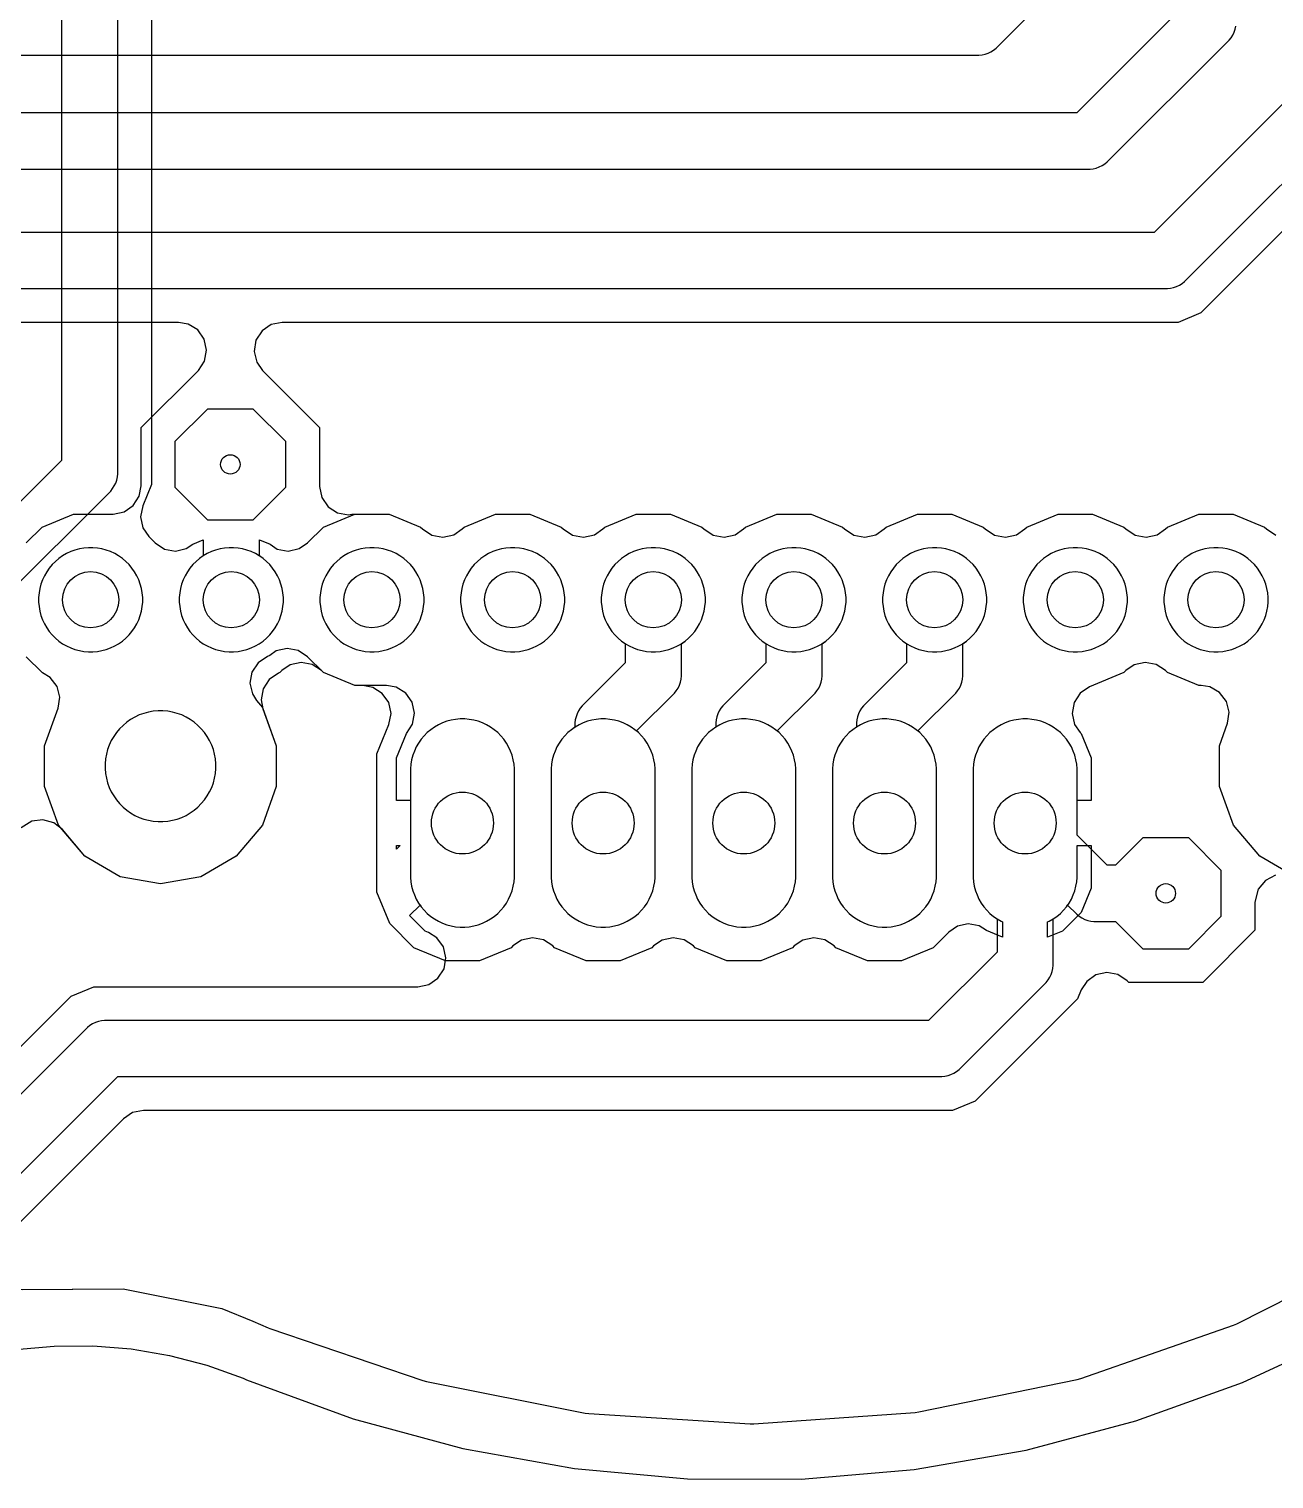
# Model space of a CAD drawing. Header units: millimetres. Extents: x 0 to 84, y 0 to 54.2.
# Drawn here: x 29 to 51.48, y 7.2 to 33.39 of the extents above; entities that cross this region are included whole.
import ezdxf

# ---------------------------------------------------------------- set-up
doc = ezdxf.new("R2010")
doc.units = ezdxf.units.MM

msp = doc.modelspace()

# ---------------------------------------------------------------- linework, layer by layer
at = {"layer": '16_copper'}
for points in [[(26.269, 32.918), (46.155, 32.918), (46.212, 32.925), (46.267, 32.937), (46.321, 32.956), (46.373, 32.981), (46.421, 33.011), (46.465, 33.047), (47.597, 34.179)], [(49.784, 33.738), (47.923, 31.877), (26.895, 31.877)], [(27.134, 30.861), (48.162, 30.861), (48.218, 30.867), (48.274, 30.88), (48.328, 30.899), (48.379, 30.924), (48.427, 30.954), (48.472, 30.99), (50.671, 33.189), (50.707, 33.234), (50.737, 33.282), (50.762, 33.333), (50.781, 33.387), (50.794, 33.443)], [(52.451, 32.849), (49.32, 29.718), (27.911, 29.718)], [(28.15, 28.702), (49.559, 28.702), (49.615, 28.708), (49.671, 28.721), (49.725, 28.74), (49.776, 28.765), (49.824, 28.795), (49.869, 28.831), (53.338, 32.3)], [(53.906, 32.006), (50.163, 28.263), (49.752, 28.092), (33.576, 28.092), (33.378, 28.052), (33.211, 27.938), (33.102, 27.768), (33.069, 27.568), (33.115, 27.371), (33.217, 27.225), (34.249, 26.194), (34.249, 25.127), (34.289, 24.929), (34.403, 24.762), (34.573, 24.653), (34.773, 24.619), (34.83, 24.631), (35.505, 24.631), (36.074, 24.396), (36.107, 24.362), (36.276, 24.251), (36.474, 24.214), (36.672, 24.257), (36.826, 24.362), (36.859, 24.396), (37.428, 24.631), (38.045, 24.631), (38.614, 24.396), (38.647, 24.362), (38.816, 24.251), (39.014, 24.214), (39.212, 24.257), (39.366, 24.362), (39.399, 24.396), (39.968, 24.631), (40.585, 24.631), (41.154, 24.396), (41.187, 24.362), (41.356, 24.251), (41.554, 24.214), (41.752, 24.257), (41.906, 24.362), (41.939, 24.396), (42.508, 24.631), (43.125, 24.631), (43.694, 24.396), (43.727, 24.362), (43.896, 24.251), (44.094, 24.214), (44.292, 24.257), (44.446, 24.362), (44.479, 24.396), (45.048, 24.631), (45.665, 24.631), (46.234, 24.396), (46.267, 24.362), (46.436, 24.251), (46.634, 24.214), (46.832, 24.257), (46.986, 24.362), (47.019, 24.396), (47.588, 24.631), (48.205, 24.631), (48.774, 24.396), (48.807, 24.362), (48.976, 24.251), (49.174, 24.214), (49.372, 24.257), (49.526, 24.362), (49.559, 24.396), (50.128, 24.631), (50.745, 24.631), (51.314, 24.396), (51.347, 24.362), (51.516, 24.251)], [(28.954, 24.111), (29.239, 24.396), (29.808, 24.631), (30.521, 24.631), (30.72, 24.672), (30.886, 24.786), (30.995, 24.956), (31.029, 25.139), (31.029, 26.194), (32.061, 27.225), (32.173, 27.394), (32.21, 27.592), (32.166, 27.79), (32.049, 27.955), (31.877, 28.061), (31.702, 28.092), (28.613, 28.092)], [(25.266, 11.426), (29.764, 15.924), (30.175, 16.094), (36.023, 16.094), (36.222, 16.135), (36.388, 16.249), (36.497, 16.419), (36.531, 16.618), (36.485, 16.815), (36.365, 16.978), (36.218, 17.072), (36.154, 17.098), (35.875, 17.377), (36.064, 17.566), (36.084, 17.538), (36.136, 17.475), (36.194, 17.417), (36.257, 17.364), (36.325, 17.317), (36.396, 17.276), (36.47, 17.241), (36.547, 17.213), (36.626, 17.192), (36.707, 17.178), (36.789, 17.17), (36.871, 17.17), (36.953, 17.178), (37.034, 17.192), (37.113, 17.213), (37.19, 17.241), (37.264, 17.276), (37.335, 17.317), (37.403, 17.364), (37.466, 17.417), (37.524, 17.475), (37.576, 17.538), (37.623, 17.605), (37.664, 17.676), (37.699, 17.75), (37.727, 17.827), (37.748, 17.907), (37.763, 17.987), (37.77, 18.069), (37.77, 20.031), (37.763, 20.113), (37.748, 20.193), (37.727, 20.273), (37.699, 20.35), (37.664, 20.424), (37.623, 20.495), (37.576, 20.562), (37.524, 20.625), (37.466, 20.683), (37.403, 20.736), (37.335, 20.783), (37.264, 20.824), (37.19, 20.859), (37.113, 20.887), (37.034, 20.908), (36.953, 20.922), (36.871, 20.93), (36.789, 20.93), (36.707, 20.922), (36.626, 20.908), (36.547, 20.887), (36.47, 20.859), (36.396, 20.824), (36.325, 20.783), (36.257, 20.736), (36.194, 20.683), (36.136, 20.625), (36.084, 20.562), (36.037, 20.495), (35.996, 20.424), (35.961, 20.35), (35.933, 20.273), (35.912, 20.193), (35.897, 20.113), (35.89, 20.031), (35.89, 19.456), (35.636, 19.456), (35.636, 20.227), (35.818, 20.667), (35.929, 20.834), (35.966, 21.033), (35.923, 21.23), (35.806, 21.395), (35.634, 21.501), (35.458, 21.533), (34.888, 21.533), (34.319, 21.768), (34.286, 21.802), (34.117, 21.913), (33.918, 21.95), (33.721, 21.907), (33.567, 21.802), (33.534, 21.768), (33.508, 21.758), (33.341, 21.645), (33.23, 21.475), (33.195, 21.276), (33.225, 21.115), (33.469, 20.445), (33.469, 19.707), (33.217, 19.014), (32.743, 18.449), (32.104, 18.08), (31.377, 17.952), (30.65, 18.08), (30.011, 18.449), (29.537, 19.014), (29.285, 19.707), (29.285, 20.445), (29.531, 21.122), (29.561, 21.321), (29.511, 21.517), (29.388, 21.678), (29.248, 21.765), (29.239, 21.768), (28.954, 22.053)], [(25.92, 9.781), (30.608, 14.469), (45.485, 14.469), (45.542, 14.475), (45.598, 14.488), (45.651, 14.507), (45.703, 14.531), (45.751, 14.562), (45.796, 14.597), (47.369, 16.171), (47.405, 16.216), (47.435, 16.264), (47.46, 16.315), (47.479, 16.369), (47.492, 16.425), (47.498, 16.481), (47.498, 17.319), (47.563, 17.364), (47.626, 17.417), (47.684, 17.475), (47.736, 17.538), (47.756, 17.566), (47.921, 17.401), (47.966, 17.365), (48.014, 17.335), (48.065, 17.31), (48.119, 17.291), (48.175, 17.278), (48.231, 17.272), (48.624, 17.272), (49.116, 16.78), (49.944, 16.78), (50.53, 17.366), (50.53, 18.194), (49.944, 18.78), (49.116, 18.78), (48.624, 18.288), (48.47, 18.288), (47.93, 18.829), (47.93, 20.031), (47.923, 20.113), (47.908, 20.193), (47.887, 20.273), (47.859, 20.35), (47.824, 20.424), (47.783, 20.495), (47.736, 20.562), (47.684, 20.625), (47.626, 20.683), (47.563, 20.736), (47.495, 20.783), (47.424, 20.824), (47.35, 20.859), (47.273, 20.887), (47.194, 20.908), (47.113, 20.922), (47.031, 20.93), (46.949, 20.93), (46.867, 20.922), (46.786, 20.908), (46.707, 20.887), (46.63, 20.859), (46.556, 20.824), (46.485, 20.783), (46.417, 20.736), (46.354, 20.683), (46.296, 20.625), (46.244, 20.562), (46.197, 20.495), (46.156, 20.424), (46.121, 20.35), (46.093, 20.273), (46.072, 20.193), (46.057, 20.113), (46.05, 20.031), (46.05, 18.069), (46.057, 17.987), (46.072, 17.907), (46.093, 17.827), (46.121, 17.75), (46.156, 17.676), (46.197, 17.605), (46.244, 17.538), (46.296, 17.475), (46.354, 17.417), (46.417, 17.364), (46.482, 17.319), (46.482, 16.72), (45.246, 15.485), (30.369, 15.485), (30.312, 15.478), (30.256, 15.466), (30.203, 15.447), (30.151, 15.422), (30.103, 15.392), (30.058, 15.356), (25.37, 10.668)], [(51.508, 18.106), (51.329, 18.013), (51.2, 17.858), (51.14, 17.618), (51.14, 17.113), (50.197, 16.17), (48.863, 16.17), (48.832, 16.202), (48.664, 16.313), (48.465, 16.35), (48.267, 16.307), (48.102, 16.19), (48.004, 16.037), (47.937, 15.877), (46.09, 14.029), (45.679, 13.859), (31.071, 13.859), (30.873, 13.819), (30.711, 13.71), (28.492, 11.491)], [(28.855, 10.624), (30.704, 10.635), (32.485, 10.284), (33.042, 10.051), (33.042, 10.051), (33.322, 9.934), (33.354, 9.922), (36.116, 8.979), (36.181, 8.961), (39.045, 8.393), (39.112, 8.384), (42.025, 8.2), (42.093, 8.2), (45.005, 8.404), (45.072, 8.413), (47.931, 9.001), (47.996, 9.019), (50.753, 9.98), (50.815, 10.007), (53.419, 11.325)]]:
    msp.add_lwpolyline(points, dxfattribs=at)
for points in [[(33.639, 25.113), (33.639, 25.941), (33.053, 26.527), (32.225, 26.527), (31.639, 25.941), (31.639, 25.113), (32.225, 24.527), (33.053, 24.527)], [(30.239, 22.149), (30.32, 22.164), (30.399, 22.185), (30.476, 22.213), (30.551, 22.248), (30.622, 22.289), (30.689, 22.336), (30.752, 22.388), (30.81, 22.446), (30.863, 22.509), (30.91, 22.577), (30.951, 22.648), (30.985, 22.722), (31.013, 22.799), (31.035, 22.878), (31.049, 22.959), (31.056, 23.041), (31.056, 23.123), (31.049, 23.205), (31.035, 23.286), (31.013, 23.365), (30.985, 23.442), (30.951, 23.516), (30.91, 23.587), (30.863, 23.655), (30.81, 23.718), (30.752, 23.776), (30.689, 23.828), (30.622, 23.875), (30.551, 23.916), (30.476, 23.951), (30.399, 23.979), (30.32, 24), (30.239, 24.015), (30.157, 24.022), (30.075, 24.022), (29.994, 24.015), (29.913, 24), (29.833, 23.979), (29.756, 23.951), (29.682, 23.916), (29.611, 23.875), (29.544, 23.828), (29.481, 23.776), (29.423, 23.718), (29.37, 23.655), (29.323, 23.587), (29.282, 23.516), (29.247, 23.442), (29.219, 23.365), (29.198, 23.286), (29.184, 23.205), (29.177, 23.123), (29.177, 23.041), (29.184, 22.959), (29.198, 22.878), (29.219, 22.799), (29.247, 22.722), (29.282, 22.648), (29.323, 22.577), (29.37, 22.509), (29.423, 22.446), (29.481, 22.388), (29.544, 22.336), (29.611, 22.289), (29.682, 22.248), (29.756, 22.213), (29.833, 22.185), (29.913, 22.164), (29.994, 22.149), (30.075, 22.142), (30.157, 22.142)], [(32.779, 22.149), (32.86, 22.164), (32.939, 22.185), (33.016, 22.213), (33.091, 22.248), (33.162, 22.289), (33.229, 22.336), (33.292, 22.388), (33.35, 22.446), (33.403, 22.509), (33.45, 22.577), (33.491, 22.648), (33.525, 22.722), (33.553, 22.799), (33.575, 22.878), (33.589, 22.959), (33.596, 23.041), (33.596, 23.123), (33.589, 23.205), (33.575, 23.286), (33.553, 23.365), (33.525, 23.442), (33.491, 23.516), (33.45, 23.587), (33.403, 23.655), (33.35, 23.718), (33.292, 23.776), (33.229, 23.828), (33.162, 23.875), (33.091, 23.916), (33.016, 23.951), (32.939, 23.979), (32.86, 24), (32.779, 24.015), (32.697, 24.022), (32.615, 24.022), (32.534, 24.015), (32.453, 24), (32.373, 23.979), (32.296, 23.951), (32.222, 23.916), (32.151, 23.875), (32.084, 23.828), (32.021, 23.776), (31.963, 23.718), (31.91, 23.655), (31.863, 23.587), (31.822, 23.516), (31.787, 23.442), (31.759, 23.365), (31.738, 23.286), (31.724, 23.205), (31.717, 23.123), (31.717, 23.041), (31.724, 22.959), (31.738, 22.878), (31.759, 22.799), (31.787, 22.722), (31.822, 22.648), (31.863, 22.577), (31.91, 22.509), (31.963, 22.446), (32.021, 22.388), (32.084, 22.336), (32.151, 22.289), (32.222, 22.248), (32.296, 22.213), (32.373, 22.185), (32.453, 22.164), (32.534, 22.149), (32.615, 22.142), (32.697, 22.142)], [(35.319, 22.149), (35.4, 22.164), (35.479, 22.185), (35.556, 22.213), (35.631, 22.248), (35.702, 22.289), (35.769, 22.336), (35.832, 22.388), (35.89, 22.446), (35.943, 22.509), (35.99, 22.577), (36.031, 22.648), (36.065, 22.722), (36.093, 22.799), (36.115, 22.878), (36.129, 22.959), (36.136, 23.041), (36.136, 23.123), (36.129, 23.205), (36.115, 23.286), (36.093, 23.365), (36.065, 23.442), (36.031, 23.516), (35.99, 23.587), (35.943, 23.655), (35.89, 23.718), (35.832, 23.776), (35.769, 23.828), (35.702, 23.875), (35.631, 23.916), (35.556, 23.951), (35.479, 23.979), (35.4, 24), (35.319, 24.015), (35.237, 24.022), (35.155, 24.022), (35.074, 24.015), (34.993, 24), (34.913, 23.979), (34.836, 23.951), (34.762, 23.916), (34.691, 23.875), (34.624, 23.828), (34.561, 23.776), (34.503, 23.718), (34.45, 23.655), (34.403, 23.587), (34.362, 23.516), (34.327, 23.442), (34.299, 23.365), (34.278, 23.286), (34.264, 23.205), (34.257, 23.123), (34.257, 23.041), (34.264, 22.959), (34.278, 22.878), (34.299, 22.799), (34.327, 22.722), (34.362, 22.648), (34.403, 22.577), (34.45, 22.509), (34.503, 22.446), (34.561, 22.388), (34.624, 22.336), (34.691, 22.289), (34.762, 22.248), (34.836, 22.213), (34.913, 22.185), (34.993, 22.164), (35.074, 22.149), (35.155, 22.142), (35.237, 22.142)], [(37.859, 22.149), (37.94, 22.164), (38.019, 22.185), (38.096, 22.213), (38.171, 22.248), (38.242, 22.289), (38.309, 22.336), (38.372, 22.388), (38.43, 22.446), (38.483, 22.509), (38.53, 22.577), (38.571, 22.648), (38.605, 22.722), (38.633, 22.799), (38.655, 22.878), (38.669, 22.959), (38.676, 23.041), (38.676, 23.123), (38.669, 23.205), (38.655, 23.286), (38.633, 23.365), (38.605, 23.442), (38.571, 23.516), (38.53, 23.587), (38.483, 23.655), (38.43, 23.718), (38.372, 23.776), (38.309, 23.828), (38.242, 23.875), (38.171, 23.916), (38.096, 23.951), (38.019, 23.979), (37.94, 24), (37.859, 24.015), (37.777, 24.022), (37.695, 24.022), (37.614, 24.015), (37.533, 24), (37.453, 23.979), (37.376, 23.951), (37.302, 23.916), (37.231, 23.875), (37.164, 23.828), (37.101, 23.776), (37.043, 23.718), (36.99, 23.655), (36.943, 23.587), (36.902, 23.516), (36.867, 23.442), (36.839, 23.365), (36.818, 23.286), (36.804, 23.205), (36.797, 23.123), (36.797, 23.041), (36.804, 22.959), (36.818, 22.878), (36.839, 22.799), (36.867, 22.722), (36.902, 22.648), (36.943, 22.577), (36.99, 22.509), (37.043, 22.446), (37.101, 22.388), (37.164, 22.336), (37.231, 22.289), (37.302, 22.248), (37.376, 22.213), (37.453, 22.185), (37.533, 22.164), (37.614, 22.149), (37.695, 22.142), (37.777, 22.142)], [(40.691, 21.44), (40.722, 21.488), (40.746, 21.54), (40.765, 21.593), (40.778, 21.649), (40.784, 21.706), (40.784, 22.29), (40.849, 22.336), (40.912, 22.388), (40.97, 22.446), (41.023, 22.509), (41.07, 22.577), (41.111, 22.648), (41.145, 22.722), (41.173, 22.799), (41.195, 22.878), (41.209, 22.959), (41.216, 23.041), (41.216, 23.123), (41.209, 23.205), (41.195, 23.286), (41.173, 23.365), (41.145, 23.442), (41.111, 23.516), (41.07, 23.587), (41.023, 23.655), (40.97, 23.718), (40.912, 23.776), (40.849, 23.828), (40.782, 23.875), (40.711, 23.916), (40.636, 23.951), (40.559, 23.979), (40.48, 24), (40.399, 24.015), (40.317, 24.022), (40.235, 24.022), (40.154, 24.015), (40.073, 24), (39.993, 23.979), (39.916, 23.951), (39.842, 23.916), (39.771, 23.875), (39.704, 23.828), (39.641, 23.776), (39.583, 23.718), (39.53, 23.655), (39.483, 23.587), (39.442, 23.516), (39.407, 23.442), (39.379, 23.365), (39.358, 23.286), (39.344, 23.205), (39.337, 23.123), (39.337, 23.041), (39.344, 22.959), (39.358, 22.878), (39.379, 22.799), (39.407, 22.722), (39.442, 22.648), (39.483, 22.577), (39.53, 22.509), (39.583, 22.446), (39.641, 22.388), (39.704, 22.336), (39.768, 22.29), (39.768, 21.945), (38.991, 21.167), (38.955, 21.122), (38.925, 21.074), (38.9, 21.023), (38.881, 20.969), (38.868, 20.913), (38.862, 20.857), (38.862, 20.781), (38.797, 20.736), (38.734, 20.683), (38.676, 20.625), (38.624, 20.562), (38.577, 20.495), (38.536, 20.424), (38.501, 20.35), (38.473, 20.273), (38.452, 20.193), (38.437, 20.113), (38.43, 20.031), (38.43, 18.069), (38.437, 17.987), (38.452, 17.907), (38.473, 17.827), (38.501, 17.75), (38.536, 17.676), (38.577, 17.605), (38.624, 17.538), (38.676, 17.475), (38.734, 17.417), (38.797, 17.364), (38.865, 17.317), (38.936, 17.276), (39.01, 17.241), (39.087, 17.213), (39.166, 17.192), (39.247, 17.178), (39.329, 17.17), (39.411, 17.17), (39.493, 17.178), (39.574, 17.192), (39.653, 17.213), (39.73, 17.241), (39.804, 17.276), (39.875, 17.317), (39.943, 17.364), (40.006, 17.417), (40.064, 17.475), (40.116, 17.538), (40.163, 17.605), (40.204, 17.676), (40.239, 17.75), (40.267, 17.827), (40.288, 17.907), (40.303, 17.987), (40.31, 18.069), (40.31, 20.031), (40.303, 20.113), (40.288, 20.193), (40.267, 20.273), (40.239, 20.35), (40.204, 20.424), (40.163, 20.495), (40.116, 20.562), (40.064, 20.625), (40.006, 20.683), (39.972, 20.712), (40.656, 21.395)], [(43.231, 21.44), (43.262, 21.488), (43.286, 21.54), (43.305, 21.593), (43.318, 21.649), (43.324, 21.706), (43.324, 22.29), (43.389, 22.336), (43.452, 22.388), (43.51, 22.446), (43.563, 22.509), (43.61, 22.577), (43.651, 22.648), (43.685, 22.722), (43.713, 22.799), (43.735, 22.878), (43.749, 22.959), (43.756, 23.041), (43.756, 23.123), (43.749, 23.205), (43.735, 23.286), (43.713, 23.365), (43.685, 23.442), (43.651, 23.516), (43.61, 23.587), (43.563, 23.655), (43.51, 23.718), (43.452, 23.776), (43.389, 23.828), (43.322, 23.875), (43.251, 23.916), (43.176, 23.951), (43.099, 23.979), (43.02, 24), (42.939, 24.015), (42.857, 24.022), (42.775, 24.022), (42.694, 24.015), (42.613, 24), (42.533, 23.979), (42.456, 23.951), (42.382, 23.916), (42.311, 23.875), (42.244, 23.828), (42.181, 23.776), (42.123, 23.718), (42.07, 23.655), (42.023, 23.587), (41.982, 23.516), (41.947, 23.442), (41.919, 23.365), (41.898, 23.286), (41.884, 23.205), (41.877, 23.123), (41.877, 23.041), (41.884, 22.959), (41.898, 22.878), (41.919, 22.799), (41.947, 22.722), (41.982, 22.648), (42.023, 22.577), (42.07, 22.509), (42.123, 22.446), (42.181, 22.388), (42.244, 22.336), (42.308, 22.29), (42.308, 21.945), (41.531, 21.167), (41.495, 21.122), (41.465, 21.074), (41.44, 21.023), (41.421, 20.969), (41.408, 20.913), (41.402, 20.857), (41.402, 20.781), (41.337, 20.736), (41.274, 20.683), (41.216, 20.625), (41.164, 20.562), (41.117, 20.495), (41.076, 20.424), (41.041, 20.35), (41.013, 20.273), (40.992, 20.193), (40.977, 20.113), (40.97, 20.031), (40.97, 18.069), (40.977, 17.987), (40.992, 17.907), (41.013, 17.827), (41.041, 17.75), (41.076, 17.676), (41.117, 17.605), (41.164, 17.538), (41.216, 17.475), (41.274, 17.417), (41.337, 17.364), (41.405, 17.317), (41.476, 17.276), (41.55, 17.241), (41.627, 17.213), (41.706, 17.192), (41.787, 17.178), (41.869, 17.17), (41.951, 17.17), (42.033, 17.178), (42.114, 17.192), (42.193, 17.213), (42.27, 17.241), (42.344, 17.276), (42.415, 17.317), (42.483, 17.364), (42.546, 17.417), (42.604, 17.475), (42.656, 17.538), (42.703, 17.605), (42.744, 17.676), (42.779, 17.75), (42.807, 17.827), (42.828, 17.907), (42.843, 17.987), (42.85, 18.069), (42.85, 20.031), (42.843, 20.113), (42.828, 20.193), (42.807, 20.273), (42.779, 20.35), (42.744, 20.424), (42.703, 20.495), (42.656, 20.562), (42.604, 20.625), (42.546, 20.683), (42.512, 20.712), (43.196, 21.395)], [(45.771, 21.44), (45.802, 21.488), (45.826, 21.54), (45.845, 21.593), (45.858, 21.649), (45.864, 21.706), (45.864, 22.29), (45.929, 22.336), (45.992, 22.388), (46.05, 22.446), (46.103, 22.509), (46.15, 22.577), (46.191, 22.648), (46.225, 22.722), (46.253, 22.799), (46.275, 22.878), (46.289, 22.959), (46.296, 23.041), (46.296, 23.123), (46.289, 23.205), (46.275, 23.286), (46.253, 23.365), (46.225, 23.442), (46.191, 23.516), (46.15, 23.587), (46.103, 23.655), (46.05, 23.718), (45.992, 23.776), (45.929, 23.828), (45.862, 23.875), (45.791, 23.916), (45.716, 23.951), (45.639, 23.979), (45.56, 24), (45.479, 24.015), (45.397, 24.022), (45.315, 24.022), (45.234, 24.015), (45.153, 24), (45.073, 23.979), (44.996, 23.951), (44.922, 23.916), (44.851, 23.875), (44.784, 23.828), (44.721, 23.776), (44.663, 23.718), (44.61, 23.655), (44.563, 23.587), (44.522, 23.516), (44.487, 23.442), (44.459, 23.365), (44.438, 23.286), (44.424, 23.205), (44.417, 23.123), (44.417, 23.041), (44.424, 22.959), (44.438, 22.878), (44.459, 22.799), (44.487, 22.722), (44.522, 22.648), (44.563, 22.577), (44.61, 22.509), (44.663, 22.446), (44.721, 22.388), (44.784, 22.336), (44.848, 22.29), (44.848, 21.945), (44.071, 21.167), (44.035, 21.122), (44.005, 21.074), (43.98, 21.023), (43.961, 20.969), (43.948, 20.913), (43.942, 20.857), (43.942, 20.781), (43.877, 20.736), (43.814, 20.683), (43.756, 20.625), (43.704, 20.562), (43.657, 20.495), (43.616, 20.424), (43.581, 20.35), (43.553, 20.273), (43.532, 20.193), (43.517, 20.113), (43.51, 20.031), (43.51, 18.069), (43.517, 17.987), (43.532, 17.907), (43.553, 17.827), (43.581, 17.75), (43.616, 17.676), (43.657, 17.605), (43.704, 17.538), (43.756, 17.475), (43.814, 17.417), (43.877, 17.364), (43.945, 17.317), (44.016, 17.276), (44.09, 17.241), (44.167, 17.213), (44.246, 17.192), (44.327, 17.178), (44.409, 17.17), (44.491, 17.17), (44.573, 17.178), (44.654, 17.192), (44.733, 17.213), (44.81, 17.241), (44.884, 17.276), (44.955, 17.317), (45.023, 17.364), (45.086, 17.417), (45.144, 17.475), (45.196, 17.538), (45.243, 17.605), (45.284, 17.676), (45.319, 17.75), (45.347, 17.827), (45.368, 17.907), (45.383, 17.987), (45.39, 18.069), (45.39, 20.031), (45.383, 20.113), (45.368, 20.193), (45.347, 20.273), (45.319, 20.35), (45.284, 20.424), (45.243, 20.495), (45.196, 20.562), (45.144, 20.625), (45.086, 20.683), (45.052, 20.712), (45.736, 21.395)], [(48.019, 22.149), (48.1, 22.164), (48.179, 22.185), (48.256, 22.213), (48.331, 22.248), (48.402, 22.289), (48.469, 22.336), (48.532, 22.388), (48.59, 22.446), (48.643, 22.509), (48.69, 22.577), (48.731, 22.648), (48.765, 22.722), (48.793, 22.799), (48.815, 22.878), (48.829, 22.959), (48.836, 23.041), (48.836, 23.123), (48.829, 23.205), (48.815, 23.286), (48.793, 23.365), (48.765, 23.442), (48.731, 23.516), (48.69, 23.587), (48.643, 23.655), (48.59, 23.718), (48.532, 23.776), (48.469, 23.828), (48.402, 23.875), (48.331, 23.916), (48.256, 23.951), (48.179, 23.979), (48.1, 24), (48.019, 24.015), (47.937, 24.022), (47.855, 24.022), (47.774, 24.015), (47.693, 24), (47.613, 23.979), (47.536, 23.951), (47.462, 23.916), (47.391, 23.875), (47.324, 23.828), (47.261, 23.776), (47.203, 23.718), (47.15, 23.655), (47.103, 23.587), (47.062, 23.516), (47.027, 23.442), (46.999, 23.365), (46.978, 23.286), (46.964, 23.205), (46.957, 23.123), (46.957, 23.041), (46.964, 22.959), (46.978, 22.878), (46.999, 22.799), (47.027, 22.722), (47.062, 22.648), (47.103, 22.577), (47.15, 22.509), (47.203, 22.446), (47.261, 22.388), (47.324, 22.336), (47.391, 22.289), (47.462, 22.248), (47.536, 22.213), (47.613, 22.185), (47.693, 22.164), (47.774, 22.149), (47.855, 22.142), (47.937, 22.142)], [(50.559, 22.149), (50.64, 22.164), (50.719, 22.185), (50.796, 22.213), (50.871, 22.248), (50.942, 22.289), (51.009, 22.336), (51.072, 22.388), (51.13, 22.446), (51.183, 22.509), (51.23, 22.577), (51.271, 22.648), (51.305, 22.722), (51.333, 22.799), (51.355, 22.878), (51.369, 22.959), (51.376, 23.041), (51.376, 23.123), (51.369, 23.205), (51.355, 23.286), (51.333, 23.365), (51.305, 23.442), (51.271, 23.516), (51.23, 23.587), (51.183, 23.655), (51.13, 23.718), (51.072, 23.776), (51.009, 23.828), (50.942, 23.875), (50.871, 23.916), (50.796, 23.951), (50.719, 23.979), (50.64, 24), (50.559, 24.015), (50.477, 24.022), (50.395, 24.022), (50.314, 24.015), (50.233, 24), (50.153, 23.979), (50.076, 23.951), (50.002, 23.916), (49.931, 23.875), (49.864, 23.828), (49.801, 23.776), (49.743, 23.718), (49.69, 23.655), (49.643, 23.587), (49.602, 23.516), (49.567, 23.442), (49.539, 23.365), (49.518, 23.286), (49.504, 23.205), (49.497, 23.123), (49.497, 23.041), (49.504, 22.959), (49.518, 22.878), (49.539, 22.799), (49.567, 22.722), (49.602, 22.648), (49.643, 22.577), (49.69, 22.509), (49.743, 22.446), (49.801, 22.388), (49.864, 22.336), (49.931, 22.289), (50.002, 22.248), (50.076, 22.213), (50.153, 22.185), (50.233, 22.164), (50.314, 22.149), (50.395, 22.142), (50.477, 22.142)], [(35.636, 18.575), (35.636, 18.644), (35.705, 18.644)]]:
    msp.add_lwpolyline(points, close=True, dxfattribs=at)
at = {"layer": '1_copper'}
for points in [[(29.591, 34.781), (29.591, 25.596), (27.943, 23.948)], [(28.516, 23.084), (30.478, 25.046), (30.514, 25.091), (30.544, 25.139), (30.569, 25.191), (30.588, 25.244), (30.601, 25.3), (30.607, 25.357), (30.607, 34.781)], [(31.217, 34.318), (31.217, 25.163), (31.056, 24.777), (31.018, 24.578), (31.06, 24.38), (31.167, 24.223), (31.279, 24.111), (31.447, 23.999), (31.646, 23.962), (31.843, 24.006), (31.961, 24.086), (32.148, 24.164), (32.148, 23.874), (32.084, 23.828), (32.021, 23.776), (31.963, 23.718), (31.91, 23.655), (31.863, 23.587), (31.822, 23.516), (31.787, 23.442), (31.759, 23.365), (31.738, 23.286), (31.724, 23.205), (31.717, 23.123), (31.717, 23.041), (31.724, 22.959), (31.738, 22.878), (31.759, 22.799), (31.787, 22.722), (31.822, 22.648), (31.863, 22.577), (31.91, 22.509), (31.963, 22.446), (32.021, 22.388), (32.084, 22.336), (32.151, 22.289), (32.222, 22.248), (32.296, 22.213), (32.373, 22.185), (32.453, 22.164), (32.534, 22.149), (32.615, 22.142), (32.697, 22.142), (32.779, 22.149), (32.86, 22.164), (32.939, 22.185), (33.016, 22.213), (33.091, 22.248), (33.162, 22.289), (33.229, 22.336), (33.292, 22.388), (33.35, 22.446), (33.403, 22.509), (33.45, 22.577), (33.491, 22.648), (33.525, 22.722), (33.553, 22.799), (33.575, 22.878), (33.589, 22.959), (33.596, 23.041), (33.596, 23.123), (33.589, 23.205), (33.575, 23.286), (33.553, 23.365), (33.525, 23.442), (33.491, 23.516), (33.45, 23.587), (33.403, 23.655), (33.35, 23.718), (33.292, 23.776), (33.229, 23.828), (33.164, 23.874), (33.164, 24.164), (33.356, 24.085), (33.484, 23.999), (33.683, 23.962), (33.88, 24.006), (34.034, 24.111), (34.319, 24.396), (34.888, 24.631), (35.505, 24.631), (36.074, 24.396), (36.107, 24.362), (36.276, 24.251), (36.474, 24.214), (36.672, 24.257), (36.826, 24.362), (36.859, 24.396), (37.428, 24.631), (38.045, 24.631), (38.614, 24.396), (38.647, 24.362), (38.816, 24.251), (39.014, 24.214), (39.212, 24.257), (39.366, 24.362), (39.399, 24.396), (39.968, 24.631), (40.585, 24.631), (41.154, 24.396), (41.187, 24.362), (41.356, 24.251), (41.554, 24.214), (41.752, 24.257), (41.906, 24.362), (41.939, 24.396), (42.508, 24.631), (43.125, 24.631), (43.694, 24.396), (43.727, 24.362), (43.896, 24.251), (44.094, 24.214), (44.292, 24.257), (44.446, 24.362), (44.479, 24.396), (45.048, 24.631), (45.665, 24.631), (46.234, 24.396), (46.267, 24.362), (46.436, 24.251), (46.634, 24.214), (46.832, 24.257), (46.986, 24.362), (47.019, 24.396), (47.588, 24.631), (48.205, 24.631), (48.774, 24.396), (48.807, 24.362), (48.976, 24.251), (49.174, 24.214), (49.372, 24.257), (49.526, 24.362), (49.559, 24.396), (50.128, 24.631), (50.745, 24.631), (51.314, 24.396), (51.347, 24.362), (51.516, 24.251)], [(51.864, 18.08), (51.225, 18.449), (50.75, 19.014), (50.498, 19.707), (50.498, 20.445), (50.646, 20.851), (50.676, 21.051), (50.625, 21.247), (50.502, 21.407), (50.327, 21.507), (50.168, 21.533), (50.128, 21.533), (49.559, 21.768), (49.526, 21.802), (49.357, 21.913), (49.158, 21.95), (48.961, 21.907), (48.807, 21.802), (48.774, 21.768), (48.151, 21.51), (47.983, 21.397), (47.873, 21.228), (47.838, 21.029), (47.883, 20.832), (47.986, 20.682), (48.002, 20.666), (48.184, 20.227), (48.184, 19.456), (47.93, 19.456), (47.93, 20.031), (47.923, 20.113), (47.908, 20.193), (47.887, 20.273), (47.859, 20.35), (47.824, 20.424), (47.783, 20.495), (47.736, 20.562), (47.684, 20.625), (47.626, 20.683), (47.563, 20.736), (47.495, 20.783), (47.424, 20.824), (47.35, 20.859), (47.273, 20.887), (47.194, 20.908), (47.113, 20.922), (47.031, 20.93), (46.949, 20.93), (46.867, 20.922), (46.786, 20.908), (46.707, 20.887), (46.63, 20.859), (46.556, 20.824), (46.485, 20.783), (46.417, 20.736), (46.354, 20.683), (46.296, 20.625), (46.244, 20.562), (46.197, 20.495), (46.156, 20.424), (46.121, 20.35), (46.093, 20.273), (46.072, 20.193), (46.057, 20.113), (46.05, 20.031), (46.05, 18.069), (46.057, 17.987), (46.072, 17.907), (46.093, 17.827), (46.121, 17.75), (46.156, 17.676), (46.197, 17.605), (46.244, 17.538), (46.296, 17.475), (46.354, 17.417), (46.417, 17.364), (46.485, 17.317), (46.556, 17.276), (46.584, 17.263), (46.584, 16.986), (46.291, 17.108), (46.162, 17.193), (45.963, 17.23), (45.766, 17.187), (45.612, 17.081), (45.328, 16.797), (44.758, 16.561), (44.142, 16.561), (43.572, 16.797), (43.539, 16.83), (43.371, 16.941), (43.172, 16.979), (42.974, 16.935), (42.821, 16.83), (42.788, 16.797), (42.218, 16.561), (41.602, 16.561), (41.032, 16.797), (40.999, 16.83), (40.831, 16.941), (40.632, 16.979), (40.434, 16.935), (40.281, 16.83), (40.248, 16.797), (39.678, 16.561), (39.062, 16.561), (38.492, 16.797), (38.459, 16.83), (38.291, 16.941), (38.092, 16.979), (37.894, 16.935), (37.741, 16.83), (37.708, 16.797), (37.138, 16.561), (36.522, 16.561), (35.952, 16.797), (35.516, 17.233), (35.281, 17.802), (35.281, 20.298), (35.501, 20.83), (35.54, 21.029), (35.498, 21.226), (35.382, 21.392), (35.211, 21.5), (35.032, 21.533), (34.888, 21.533), (34.319, 21.768), (34.034, 22.053), (33.866, 22.165), (33.667, 22.202), (33.469, 22.158), (33.352, 22.078), (33.307, 22.059), (33.139, 21.946), (33.029, 21.777), (32.993, 21.578), (33.038, 21.381), (33.112, 21.263), (33.217, 21.138), (33.469, 20.445), (33.469, 19.707), (33.217, 19.014), (32.743, 18.449), (32.104, 18.08), (31.377, 17.952), (30.65, 18.08), (30.011, 18.449), (29.607, 18.93), (29.449, 19.056), (29.254, 19.11), (29.054, 19.084), (28.859, 18.963)], [(28.889, 10.624), (30.704, 10.635), (32.485, 10.284), (33.042, 10.051), (33.042, 10.051), (33.322, 9.934), (33.354, 9.922), (36.116, 8.979), (36.181, 8.961), (39.045, 8.393), (39.112, 8.384), (42.025, 8.2), (42.093, 8.2), (45.005, 8.404), (45.072, 8.413), (47.931, 9.001), (47.996, 9.019), (50.753, 9.98), (50.815, 10.007), (53.419, 11.325)]]:
    msp.add_lwpolyline(points, dxfattribs=at)
for points in [[(30.239, 22.149), (30.32, 22.164), (30.399, 22.185), (30.476, 22.213), (30.551, 22.248), (30.622, 22.289), (30.689, 22.336), (30.752, 22.388), (30.81, 22.446), (30.863, 22.509), (30.91, 22.577), (30.951, 22.648), (30.985, 22.722), (31.013, 22.799), (31.035, 22.878), (31.049, 22.959), (31.056, 23.041), (31.056, 23.123), (31.049, 23.205), (31.035, 23.286), (31.013, 23.365), (30.985, 23.442), (30.951, 23.516), (30.91, 23.587), (30.863, 23.655), (30.81, 23.718), (30.752, 23.776), (30.689, 23.828), (30.622, 23.875), (30.551, 23.916), (30.476, 23.951), (30.399, 23.979), (30.32, 24), (30.239, 24.015), (30.157, 24.022), (30.075, 24.022), (29.994, 24.015), (29.913, 24), (29.833, 23.979), (29.756, 23.951), (29.682, 23.916), (29.611, 23.875), (29.544, 23.828), (29.481, 23.776), (29.423, 23.718), (29.37, 23.655), (29.323, 23.587), (29.282, 23.516), (29.247, 23.442), (29.219, 23.365), (29.198, 23.286), (29.184, 23.205), (29.177, 23.123), (29.177, 23.041), (29.184, 22.959), (29.198, 22.878), (29.219, 22.799), (29.247, 22.722), (29.282, 22.648), (29.323, 22.577), (29.37, 22.509), (29.423, 22.446), (29.481, 22.388), (29.544, 22.336), (29.611, 22.289), (29.682, 22.248), (29.756, 22.213), (29.833, 22.185), (29.913, 22.164), (29.994, 22.149), (30.075, 22.142), (30.157, 22.142)], [(35.319, 22.149), (35.4, 22.164), (35.479, 22.185), (35.556, 22.213), (35.631, 22.248), (35.702, 22.289), (35.769, 22.336), (35.832, 22.388), (35.89, 22.446), (35.943, 22.509), (35.99, 22.577), (36.031, 22.648), (36.065, 22.722), (36.093, 22.799), (36.115, 22.878), (36.129, 22.959), (36.136, 23.041), (36.136, 23.123), (36.129, 23.205), (36.115, 23.286), (36.093, 23.365), (36.065, 23.442), (36.031, 23.516), (35.99, 23.587), (35.943, 23.655), (35.89, 23.718), (35.832, 23.776), (35.769, 23.828), (35.702, 23.875), (35.631, 23.916), (35.556, 23.951), (35.479, 23.979), (35.4, 24), (35.319, 24.015), (35.237, 24.022), (35.155, 24.022), (35.074, 24.015), (34.993, 24), (34.913, 23.979), (34.836, 23.951), (34.762, 23.916), (34.691, 23.875), (34.624, 23.828), (34.561, 23.776), (34.503, 23.718), (34.45, 23.655), (34.403, 23.587), (34.362, 23.516), (34.327, 23.442), (34.299, 23.365), (34.278, 23.286), (34.264, 23.205), (34.257, 23.123), (34.257, 23.041), (34.264, 22.959), (34.278, 22.878), (34.299, 22.799), (34.327, 22.722), (34.362, 22.648), (34.403, 22.577), (34.45, 22.509), (34.503, 22.446), (34.561, 22.388), (34.624, 22.336), (34.691, 22.289), (34.762, 22.248), (34.836, 22.213), (34.913, 22.185), (34.993, 22.164), (35.074, 22.149), (35.155, 22.142), (35.237, 22.142)], [(37.859, 22.149), (37.94, 22.164), (38.019, 22.185), (38.096, 22.213), (38.171, 22.248), (38.242, 22.289), (38.309, 22.336), (38.372, 22.388), (38.43, 22.446), (38.483, 22.509), (38.53, 22.577), (38.571, 22.648), (38.605, 22.722), (38.633, 22.799), (38.655, 22.878), (38.669, 22.959), (38.676, 23.041), (38.676, 23.123), (38.669, 23.205), (38.655, 23.286), (38.633, 23.365), (38.605, 23.442), (38.571, 23.516), (38.53, 23.587), (38.483, 23.655), (38.43, 23.718), (38.372, 23.776), (38.309, 23.828), (38.242, 23.875), (38.171, 23.916), (38.096, 23.951), (38.019, 23.979), (37.94, 24), (37.859, 24.015), (37.777, 24.022), (37.695, 24.022), (37.614, 24.015), (37.533, 24), (37.453, 23.979), (37.376, 23.951), (37.302, 23.916), (37.231, 23.875), (37.164, 23.828), (37.101, 23.776), (37.043, 23.718), (36.99, 23.655), (36.943, 23.587), (36.902, 23.516), (36.867, 23.442), (36.839, 23.365), (36.818, 23.286), (36.804, 23.205), (36.797, 23.123), (36.797, 23.041), (36.804, 22.959), (36.818, 22.878), (36.839, 22.799), (36.867, 22.722), (36.902, 22.648), (36.943, 22.577), (36.99, 22.509), (37.043, 22.446), (37.101, 22.388), (37.164, 22.336), (37.231, 22.289), (37.302, 22.248), (37.376, 22.213), (37.453, 22.185), (37.533, 22.164), (37.614, 22.149), (37.695, 22.142), (37.777, 22.142)], [(40.399, 22.149), (40.48, 22.164), (40.559, 22.185), (40.636, 22.213), (40.711, 22.248), (40.782, 22.289), (40.849, 22.336), (40.912, 22.388), (40.97, 22.446), (41.023, 22.509), (41.07, 22.577), (41.111, 22.648), (41.145, 22.722), (41.173, 22.799), (41.195, 22.878), (41.209, 22.959), (41.216, 23.041), (41.216, 23.123), (41.209, 23.205), (41.195, 23.286), (41.173, 23.365), (41.145, 23.442), (41.111, 23.516), (41.07, 23.587), (41.023, 23.655), (40.97, 23.718), (40.912, 23.776), (40.849, 23.828), (40.782, 23.875), (40.711, 23.916), (40.636, 23.951), (40.559, 23.979), (40.48, 24), (40.399, 24.015), (40.317, 24.022), (40.235, 24.022), (40.154, 24.015), (40.073, 24), (39.993, 23.979), (39.916, 23.951), (39.842, 23.916), (39.771, 23.875), (39.704, 23.828), (39.641, 23.776), (39.583, 23.718), (39.53, 23.655), (39.483, 23.587), (39.442, 23.516), (39.407, 23.442), (39.379, 23.365), (39.358, 23.286), (39.344, 23.205), (39.337, 23.123), (39.337, 23.041), (39.344, 22.959), (39.358, 22.878), (39.379, 22.799), (39.407, 22.722), (39.442, 22.648), (39.483, 22.577), (39.53, 22.509), (39.583, 22.446), (39.641, 22.388), (39.704, 22.336), (39.771, 22.289), (39.842, 22.248), (39.916, 22.213), (39.993, 22.185), (40.073, 22.164), (40.154, 22.149), (40.235, 22.142), (40.317, 22.142)], [(42.939, 22.149), (43.02, 22.164), (43.099, 22.185), (43.176, 22.213), (43.251, 22.248), (43.322, 22.289), (43.389, 22.336), (43.452, 22.388), (43.51, 22.446), (43.563, 22.509), (43.61, 22.577), (43.651, 22.648), (43.685, 22.722), (43.713, 22.799), (43.735, 22.878), (43.749, 22.959), (43.756, 23.041), (43.756, 23.123), (43.749, 23.205), (43.735, 23.286), (43.713, 23.365), (43.685, 23.442), (43.651, 23.516), (43.61, 23.587), (43.563, 23.655), (43.51, 23.718), (43.452, 23.776), (43.389, 23.828), (43.322, 23.875), (43.251, 23.916), (43.176, 23.951), (43.099, 23.979), (43.02, 24), (42.939, 24.015), (42.857, 24.022), (42.775, 24.022), (42.694, 24.015), (42.613, 24), (42.533, 23.979), (42.456, 23.951), (42.382, 23.916), (42.311, 23.875), (42.244, 23.828), (42.181, 23.776), (42.123, 23.718), (42.07, 23.655), (42.023, 23.587), (41.982, 23.516), (41.947, 23.442), (41.919, 23.365), (41.898, 23.286), (41.884, 23.205), (41.877, 23.123), (41.877, 23.041), (41.884, 22.959), (41.898, 22.878), (41.919, 22.799), (41.947, 22.722), (41.982, 22.648), (42.023, 22.577), (42.07, 22.509), (42.123, 22.446), (42.181, 22.388), (42.244, 22.336), (42.311, 22.289), (42.382, 22.248), (42.456, 22.213), (42.533, 22.185), (42.613, 22.164), (42.694, 22.149), (42.775, 22.142), (42.857, 22.142)], [(45.479, 22.149), (45.56, 22.164), (45.639, 22.185), (45.716, 22.213), (45.791, 22.248), (45.862, 22.289), (45.929, 22.336), (45.992, 22.388), (46.05, 22.446), (46.103, 22.509), (46.15, 22.577), (46.191, 22.648), (46.225, 22.722), (46.253, 22.799), (46.275, 22.878), (46.289, 22.959), (46.296, 23.041), (46.296, 23.123), (46.289, 23.205), (46.275, 23.286), (46.253, 23.365), (46.225, 23.442), (46.191, 23.516), (46.15, 23.587), (46.103, 23.655), (46.05, 23.718), (45.992, 23.776), (45.929, 23.828), (45.862, 23.875), (45.791, 23.916), (45.716, 23.951), (45.639, 23.979), (45.56, 24), (45.479, 24.015), (45.397, 24.022), (45.315, 24.022), (45.234, 24.015), (45.153, 24), (45.073, 23.979), (44.996, 23.951), (44.922, 23.916), (44.851, 23.875), (44.784, 23.828), (44.721, 23.776), (44.663, 23.718), (44.61, 23.655), (44.563, 23.587), (44.522, 23.516), (44.487, 23.442), (44.459, 23.365), (44.438, 23.286), (44.424, 23.205), (44.417, 23.123), (44.417, 23.041), (44.424, 22.959), (44.438, 22.878), (44.459, 22.799), (44.487, 22.722), (44.522, 22.648), (44.563, 22.577), (44.61, 22.509), (44.663, 22.446), (44.721, 22.388), (44.784, 22.336), (44.851, 22.289), (44.922, 22.248), (44.996, 22.213), (45.073, 22.185), (45.153, 22.164), (45.234, 22.149), (45.315, 22.142), (45.397, 22.142)], [(48.019, 22.149), (48.1, 22.164), (48.179, 22.185), (48.256, 22.213), (48.331, 22.248), (48.402, 22.289), (48.469, 22.336), (48.532, 22.388), (48.59, 22.446), (48.643, 22.509), (48.69, 22.577), (48.731, 22.648), (48.765, 22.722), (48.793, 22.799), (48.815, 22.878), (48.829, 22.959), (48.836, 23.041), (48.836, 23.123), (48.829, 23.205), (48.815, 23.286), (48.793, 23.365), (48.765, 23.442), (48.731, 23.516), (48.69, 23.587), (48.643, 23.655), (48.59, 23.718), (48.532, 23.776), (48.469, 23.828), (48.402, 23.875), (48.331, 23.916), (48.256, 23.951), (48.179, 23.979), (48.1, 24), (48.019, 24.015), (47.937, 24.022), (47.855, 24.022), (47.774, 24.015), (47.693, 24), (47.613, 23.979), (47.536, 23.951), (47.462, 23.916), (47.391, 23.875), (47.324, 23.828), (47.261, 23.776), (47.203, 23.718), (47.15, 23.655), (47.103, 23.587), (47.062, 23.516), (47.027, 23.442), (46.999, 23.365), (46.978, 23.286), (46.964, 23.205), (46.957, 23.123), (46.957, 23.041), (46.964, 22.959), (46.978, 22.878), (46.999, 22.799), (47.027, 22.722), (47.062, 22.648), (47.103, 22.577), (47.15, 22.509), (47.203, 22.446), (47.261, 22.388), (47.324, 22.336), (47.391, 22.289), (47.462, 22.248), (47.536, 22.213), (47.613, 22.185), (47.693, 22.164), (47.774, 22.149), (47.855, 22.142), (47.937, 22.142)], [(50.559, 22.149), (50.64, 22.164), (50.719, 22.185), (50.796, 22.213), (50.871, 22.248), (50.942, 22.289), (51.009, 22.336), (51.072, 22.388), (51.13, 22.446), (51.183, 22.509), (51.23, 22.577), (51.271, 22.648), (51.305, 22.722), (51.333, 22.799), (51.355, 22.878), (51.369, 22.959), (51.376, 23.041), (51.376, 23.123), (51.369, 23.205), (51.355, 23.286), (51.333, 23.365), (51.305, 23.442), (51.271, 23.516), (51.23, 23.587), (51.183, 23.655), (51.13, 23.718), (51.072, 23.776), (51.009, 23.828), (50.942, 23.875), (50.871, 23.916), (50.796, 23.951), (50.719, 23.979), (50.64, 24), (50.559, 24.015), (50.477, 24.022), (50.395, 24.022), (50.314, 24.015), (50.233, 24), (50.153, 23.979), (50.076, 23.951), (50.002, 23.916), (49.931, 23.875), (49.864, 23.828), (49.801, 23.776), (49.743, 23.718), (49.69, 23.655), (49.643, 23.587), (49.602, 23.516), (49.567, 23.442), (49.539, 23.365), (49.518, 23.286), (49.504, 23.205), (49.497, 23.123), (49.497, 23.041), (49.504, 22.959), (49.518, 22.878), (49.539, 22.799), (49.567, 22.722), (49.602, 22.648), (49.643, 22.577), (49.69, 22.509), (49.743, 22.446), (49.801, 22.388), (49.864, 22.336), (49.931, 22.289), (50.002, 22.248), (50.076, 22.213), (50.153, 22.185), (50.233, 22.164), (50.314, 22.149), (50.395, 22.142), (50.477, 22.142)], [(36.953, 17.178), (37.034, 17.192), (37.113, 17.213), (37.19, 17.241), (37.264, 17.276), (37.335, 17.317), (37.403, 17.364), (37.466, 17.417), (37.524, 17.475), (37.576, 17.538), (37.623, 17.605), (37.664, 17.676), (37.699, 17.75), (37.727, 17.827), (37.748, 17.907), (37.763, 17.987), (37.77, 18.069), (37.77, 20.031), (37.763, 20.113), (37.748, 20.193), (37.727, 20.273), (37.699, 20.35), (37.664, 20.424), (37.623, 20.495), (37.576, 20.562), (37.524, 20.625), (37.466, 20.683), (37.403, 20.736), (37.335, 20.783), (37.264, 20.824), (37.19, 20.859), (37.113, 20.887), (37.034, 20.908), (36.953, 20.922), (36.871, 20.93), (36.789, 20.93), (36.707, 20.922), (36.626, 20.908), (36.547, 20.887), (36.47, 20.859), (36.396, 20.824), (36.325, 20.783), (36.257, 20.736), (36.194, 20.683), (36.136, 20.625), (36.084, 20.562), (36.037, 20.495), (35.996, 20.424), (35.961, 20.35), (35.933, 20.273), (35.912, 20.193), (35.897, 20.113), (35.89, 20.031), (35.89, 18.069), (35.897, 17.987), (35.912, 17.907), (35.933, 17.827), (35.961, 17.75), (35.996, 17.676), (36.037, 17.605), (36.084, 17.538), (36.136, 17.475), (36.194, 17.417), (36.257, 17.364), (36.325, 17.317), (36.396, 17.276), (36.47, 17.241), (36.547, 17.213), (36.626, 17.192), (36.707, 17.178), (36.789, 17.17), (36.871, 17.17)], [(39.493, 17.178), (39.574, 17.192), (39.653, 17.213), (39.73, 17.241), (39.804, 17.276), (39.875, 17.317), (39.943, 17.364), (40.006, 17.417), (40.064, 17.475), (40.116, 17.538), (40.163, 17.605), (40.204, 17.676), (40.239, 17.75), (40.267, 17.827), (40.288, 17.907), (40.303, 17.987), (40.31, 18.069), (40.31, 20.031), (40.303, 20.113), (40.288, 20.193), (40.267, 20.273), (40.239, 20.35), (40.204, 20.424), (40.163, 20.495), (40.116, 20.562), (40.064, 20.625), (40.006, 20.683), (39.943, 20.736), (39.875, 20.783), (39.804, 20.824), (39.73, 20.859), (39.653, 20.887), (39.574, 20.908), (39.493, 20.922), (39.411, 20.93), (39.329, 20.93), (39.247, 20.922), (39.166, 20.908), (39.087, 20.887), (39.01, 20.859), (38.936, 20.824), (38.865, 20.783), (38.797, 20.736), (38.734, 20.683), (38.676, 20.625), (38.624, 20.562), (38.577, 20.495), (38.536, 20.424), (38.501, 20.35), (38.473, 20.273), (38.452, 20.193), (38.437, 20.113), (38.43, 20.031), (38.43, 18.069), (38.437, 17.987), (38.452, 17.907), (38.473, 17.827), (38.501, 17.75), (38.536, 17.676), (38.577, 17.605), (38.624, 17.538), (38.676, 17.475), (38.734, 17.417), (38.797, 17.364), (38.865, 17.317), (38.936, 17.276), (39.01, 17.241), (39.087, 17.213), (39.166, 17.192), (39.247, 17.178), (39.329, 17.17), (39.411, 17.17)], [(42.033, 17.178), (42.114, 17.192), (42.193, 17.213), (42.27, 17.241), (42.344, 17.276), (42.415, 17.317), (42.483, 17.364), (42.546, 17.417), (42.604, 17.475), (42.656, 17.538), (42.703, 17.605), (42.744, 17.676), (42.779, 17.75), (42.807, 17.827), (42.828, 17.907), (42.843, 17.987), (42.85, 18.069), (42.85, 20.031), (42.843, 20.113), (42.828, 20.193), (42.807, 20.273), (42.779, 20.35), (42.744, 20.424), (42.703, 20.495), (42.656, 20.562), (42.604, 20.625), (42.546, 20.683), (42.483, 20.736), (42.415, 20.783), (42.344, 20.824), (42.27, 20.859), (42.193, 20.887), (42.114, 20.908), (42.033, 20.922), (41.951, 20.93), (41.869, 20.93), (41.787, 20.922), (41.706, 20.908), (41.627, 20.887), (41.55, 20.859), (41.476, 20.824), (41.405, 20.783), (41.337, 20.736), (41.274, 20.683), (41.216, 20.625), (41.164, 20.562), (41.117, 20.495), (41.076, 20.424), (41.041, 20.35), (41.013, 20.273), (40.992, 20.193), (40.977, 20.113), (40.97, 20.031), (40.97, 18.069), (40.977, 17.987), (40.992, 17.907), (41.013, 17.827), (41.041, 17.75), (41.076, 17.676), (41.117, 17.605), (41.164, 17.538), (41.216, 17.475), (41.274, 17.417), (41.337, 17.364), (41.405, 17.317), (41.476, 17.276), (41.55, 17.241), (41.627, 17.213), (41.706, 17.192), (41.787, 17.178), (41.869, 17.17), (41.951, 17.17)], [(44.573, 17.178), (44.654, 17.192), (44.733, 17.213), (44.81, 17.241), (44.884, 17.276), (44.955, 17.317), (45.023, 17.364), (45.086, 17.417), (45.144, 17.475), (45.196, 17.538), (45.243, 17.605), (45.284, 17.676), (45.319, 17.75), (45.347, 17.827), (45.368, 17.907), (45.383, 17.987), (45.39, 18.069), (45.39, 20.031), (45.383, 20.113), (45.368, 20.193), (45.347, 20.273), (45.319, 20.35), (45.284, 20.424), (45.243, 20.495), (45.196, 20.562), (45.144, 20.625), (45.086, 20.683), (45.023, 20.736), (44.955, 20.783), (44.884, 20.824), (44.81, 20.859), (44.733, 20.887), (44.654, 20.908), (44.573, 20.922), (44.491, 20.93), (44.409, 20.93), (44.327, 20.922), (44.246, 20.908), (44.167, 20.887), (44.09, 20.859), (44.016, 20.824), (43.945, 20.783), (43.877, 20.736), (43.814, 20.683), (43.756, 20.625), (43.704, 20.562), (43.657, 20.495), (43.616, 20.424), (43.581, 20.35), (43.553, 20.273), (43.532, 20.193), (43.517, 20.113), (43.51, 20.031), (43.51, 18.069), (43.517, 17.987), (43.532, 17.907), (43.553, 17.827), (43.581, 17.75), (43.616, 17.676), (43.657, 17.605), (43.704, 17.538), (43.756, 17.475), (43.814, 17.417), (43.877, 17.364), (43.945, 17.317), (44.016, 17.276), (44.09, 17.241), (44.167, 17.213), (44.246, 17.192), (44.327, 17.178), (44.409, 17.17), (44.491, 17.17)], [(47.396, 17.263), (47.424, 17.276), (47.495, 17.317), (47.563, 17.364), (47.626, 17.417), (47.684, 17.475), (47.736, 17.538), (47.783, 17.605), (47.824, 17.676), (47.859, 17.75), (47.887, 17.827), (47.908, 17.907), (47.923, 17.987), (47.93, 18.069), (47.93, 18.644), (48.184, 18.644), (48.184, 17.873), (48.002, 17.434), (47.666, 17.098), (47.396, 16.986)]]:
    msp.add_lwpolyline(points, close=True, dxfattribs=at)
at = {"layer": 'drills_PTH'}
for centre, radius in [((30.116, 23.082), 0.508), ((32.656, 23.082), 0.508), ((35.196, 23.082), 0.508), ((37.736, 23.082), 0.508), ((40.276, 23.082), 0.508), ((42.816, 23.082), 0.508), ((45.356, 23.082), 0.508), ((47.896, 23.082), 0.508), ((50.436, 23.082), 0.508), ((36.83, 19.05), 0.559), ((39.37, 19.05), 0.559), ((41.91, 19.05), 0.559), ((44.45, 19.05), 0.559), ((46.99, 19.05), 0.559)]:
    msp.add_circle(centre, radius, dxfattribs=at)
at = {"layer": 'drills_via_1_16'}
for centre in [(32.639, 25.527), (49.53, 17.78)]:
    msp.add_circle(centre, 0.175, dxfattribs=at)
at = {"layer": 'holes'}
msp.add_lwpolyline([(32.377, 20.032), (32.377, 20.12), (32.369, 20.207), (32.354, 20.293), (32.332, 20.377), (32.302, 20.459), (32.265, 20.538), (32.221, 20.614), (32.171, 20.685), (32.115, 20.752), (32.053, 20.814), (31.986, 20.87), (31.915, 20.92), (31.839, 20.964), (31.76, 21.001), (31.678, 21.031), (31.594, 21.053), (31.508, 21.068), (31.421, 21.076), (31.333, 21.076), (31.246, 21.068), (31.16, 21.053), (31.076, 21.031), (30.994, 21.001), (30.915, 20.964), (30.839, 20.92), (30.768, 20.87), (30.701, 20.814), (30.639, 20.752), (30.583, 20.685), (30.533, 20.614), (30.489, 20.538), (30.452, 20.459), (30.422, 20.377), (30.4, 20.293), (30.385, 20.207), (30.377, 20.12), (30.377, 20.032), (30.385, 19.945), (30.4, 19.859), (30.422, 19.775), (30.452, 19.693), (30.489, 19.614), (30.533, 19.538), (30.583, 19.467), (30.639, 19.4), (30.701, 19.338), (30.768, 19.282), (30.839, 19.232), (30.915, 19.188), (30.994, 19.151), (31.076, 19.121), (31.16, 19.099), (31.246, 19.084), (31.333, 19.076), (31.421, 19.076), (31.508, 19.084), (31.594, 19.099), (31.678, 19.121), (31.76, 19.151), (31.839, 19.188), (31.915, 19.232), (31.986, 19.282), (32.053, 19.338), (32.115, 19.4), (32.171, 19.467), (32.221, 19.538), (32.265, 19.614), (32.302, 19.693), (32.332, 19.775), (32.354, 19.859), (32.369, 19.945), (32.377, 20.032)], close=True, dxfattribs=at)
at = {"layer": 'outline'}
msp.add_lwpolyline([(28.762, 9.54), (29.457, 9.604), (30.155, 9.608), (30.85, 9.551), (31.538, 9.433), (32.213, 9.256), (32.87, 9.021), (32.931, 8.996), (34.855, 8.29), (36.834, 7.754), (38.852, 7.392), (40.894, 7.208), (42.944, 7.202), (44.987, 7.375), (47.007, 7.726), (48.988, 8.251), (50.917, 8.947), (52.777, 9.808)], dxfattribs=at)

doc.saveas('drawing.dxf')
